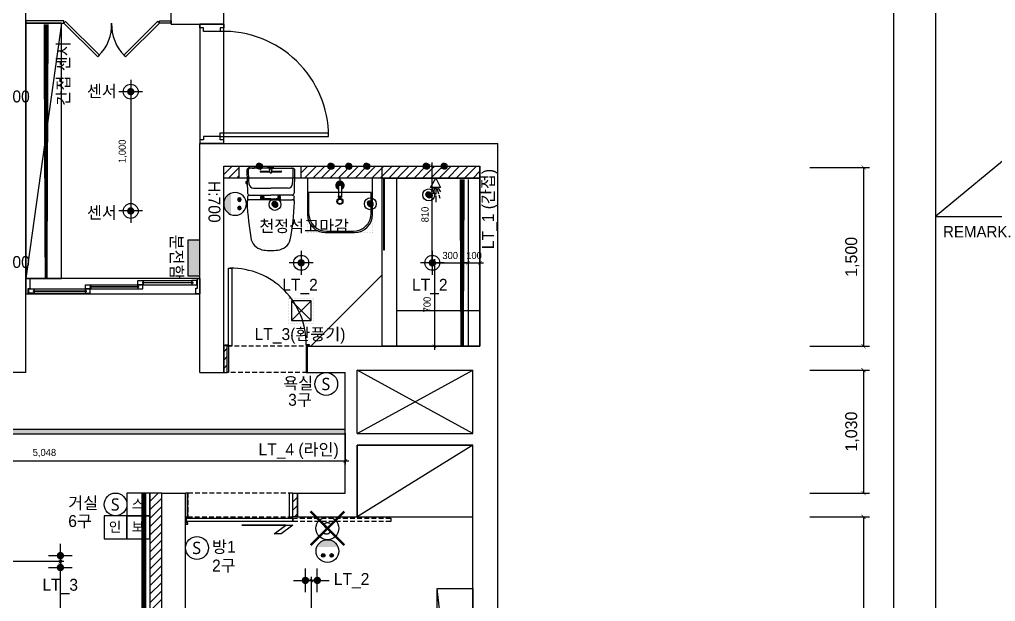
# Model space of a CAD drawing. Header units: inches. Extents: x 4374 to 164780, y 597 to 50243.
# Drawn here: x 37139 to 45326, y 25511 to 30390 of the extents above; entities that cross this region are included whole.
import ezdxf
from ezdxf.enums import TextEntityAlignment as Align

# ---------------------------------------------------------------- set-up
doc = ezdxf.new("R2010")
doc.units = ezdxf.units.IN
doc.header["$LTSCALE"] = 50
doc.header["$MEASUREMENT"] = 0
doc.header["$PDSIZE"] = 700.071425
for name, pattern in [('DH-HID2', [1.2, 0.8, -0.4]), ('DOT', [0.25, 0, -0.25]), ('HID', [2.5, 1.5, -1]), ('HIDDEN', [0.375, 0.25, -0.125])]:
    doc.linetypes.add(name, pattern=pattern)
for name, color, linetype in [('0-ELC TEXT', 7, 'Continuous'), ('03-WAL NEW', 3, 'Continuous'), ('06-FUR', 6, 'Continuous'), ('06-LIGHT', 4, 'Continuous'), ('07-DIM', 5, 'Continuous'), ('07-DIM WAL', 5, 'Continuous'), ('3.기호.계단선', 30, 'Continuous'), ('_LIBR', 4, 'Continuous'), ('BATH', 4, 'Continuous'), ('CO-BATH', 6, 'Continuous'), ('CO-DOOR', 8, 'Continuous'), ('F-SYM', 7, 'Continuous'), ('fin', 5, 'Continuous'), ('FORM(YOURNAME)-11', 1, 'Continuous'), ('HL', 6, 'HIDDEN'), ('Layer 1', 7, 'Continuous'), ('RC-LIGHT', 7, 'Continuous'), ('도면층2', 2, 'Continuous'), ('도면층4', 4, 'Continuous'), ('도면층5', 5, 'Continuous'), ('도면층8', 8, 'Continuous'), ('설비', 7, 'Continuous'), ('욕실설비', 3, 'Continuous')]:
    doc.layers.add(name, color=color, linetype=linetype)
doc.styles.add('HY 울릉도 L', font='')
doc.styles.get("Standard").update_dxf_attribs({"font": 'txt.shx', "bigfont": 'whgtxt.shx'})
doc.styles.add('YOURNAME', font='HY울릉도M.TTF')
doc.styles.add('마감재', font='stylu.ttf')
doc.styles.add('코레일둥고', font='Korail_Round_Gothic_Medium.ttf')
doc.styles.get('HY 울릉도 L').set_extended_font_data('HY울릉도L')
doc.linetypes.add('ZIGZAG', pattern='A,0.0001,-0.2,[131,ltypeshp.shx,S=0.2,R=0,X=-0.2,Y=0],-0.4,[131,ltypeshp.shx,S=0.2,R=180,X=0.2,Y=0],-0.2', length=0.8001)
doc.dimstyles.new('30', dxfattribs={"dimscale": 30, "dimtxt": 2, "dimasz": 1, "dimexe": 1, "dimexo": 1, "dimgap": 1, "dimtad": 1, "dimdec": 0, "dimrnd": 0.05, "dimdsep": 46, "dimlunit": 6, "dimtxsty": 'HY 울릉도 L', "dimblk": 'ARCHTICK', "dimcen": 2.5, "dimdle": 1, "dimclrd": 133, "dimclre": 133, "dimclrt": 30, "dimadec": 0, "dimazin": 0, "dimtfac": 1, "dimtdec": 0, "dimtix": 1, "dimtmove": 2, "dimatfit": 3, "dimldrblk": 'ARCHTICK', "dimfxl": 0, "dimlwd": -1, "dimlwe": -1, "dimarcsym": 0})
doc.dimstyles.new('벽치수 Copy of DIM-50', dxfattribs={"dimscale": 50, "dimtxt": 2, "dimasz": 0.7, "dimexe": 1, "dimexo": 1, "dimgap": 0.7, "dimtad": 1, "dimdec": 0, "dimzin": 1, "dimdsep": 46, "dimlunit": 6, "dimtxsty": '마감재', "dimblk": 'ARCHTICK', "dimcen": -0.09, "dimclrd": 256, "dimclre": 256, "dimclrt": 3, "dimadec": 0, "dimazin": 0, "dimtfac": 1, "dimtdec": 0, "dimtix": 1, "dimtmove": 2, "dimatfit": 0, "dimldrblk": 'ARCHTICK', "dimfxl": 0, "dimtolj": 1, "dimtzin": 0, "dimarcsym": 0})
pattern_1 = [(45, (21500, 9e-13), (-35.35534, 35.35534), [])]

# ---------------------------------------------------------------- blocks, each defined once
blk = doc.blocks.new('FORM-PLAN')
at = {"layer": 'Defpoints', "color": 158}
for p, q in [((1346, 54915), (1346, -2085)), ((10556, 41093), (1346, 33504))]:
    blk.add_line(p, q, dxfattribs=at)
blk.add_lwpolyline([(-69444, 53115), (-64, 53115), (-64, 1215), (-69444, 1215)], close=True, dxfattribs=at)
at = {"layer": 'FORM(YOURNAME)-11', "color": 14}
blk.add_line((1346, 33504), (10556, 33504), dxfattribs=at)
at = {"layer": 'FORM(YOURNAME)-11', "color": 14, "style": 'YOURNAME'}
blk.add_text('REMARK.', height=386.1, dxfattribs=at).set_placement((1603, 32989), align=Align.MIDDLE_LEFT)
at = {"layer": 'FORM(YOURNAME)-11', "color": 3, "style": 'YOURNAME'}
for tag, height, p in [('1', 450, (9905, 18188)), ('2', 450, (9905, 17544)), ('3', 450, (9905, 16257)), ('4', 450, (9905, 14326)), ('5', 515, (9905, 12009)), ('6', 515, (9905, 9757)), ('7', 515, (9905, 7504)), ('8', 515, (9905, 5252)), ('9', 515, (9905, 2999)), ('10', 515, (5655, 811)), ('11', 515, (9905, 747)), ('12', 515, (5655, -1441)), ('13', 515, (9905, -1441))]:
    blk.add_attdef(tag, text='', height=height, dxfattribs=at).set_placement(p, align=Align.MIDDLE_RIGHT)
blk = doc.blocks.new('*U576')
at = {"layer": 'F-SYM', "xscale": 0.2500000000000001, "yscale": 0.2500000000000001, "zscale": 0.2500000000000001}
blk.add_blockref('FORM-PLAN', (44485.5, 20363.8), dxfattribs=at)
blk = doc.blocks.new('_ArchTick')
at = {"color": 0, "linetype": 'ByBlock', "const_width": 0.15}
blk.add_lwpolyline([(-0.5, -0.5), (0.5, 0.5)], dxfattribs=at)
blk = doc.blocks.new('*D50')
at = {"layer": '07-DIM', "lineweight": -2}
for p, q in [((43769.4, 26220.1), (44269.4, 26220.1)), ((44219.4, 26220.1), (44219.4, 22920.1)), ((43769.4, 22920.1), (44269.4, 22920.1))]:
    blk.add_line(p, q, dxfattribs=at)
at = {"layer": 'Defpoints', "color": 0}
for p in [(43719.4, 26220.1), (43719.4, 22920.1), (44219.4, 22920.1)]:
    blk.add_point(p, dxfattribs=at)
at = {"layer": '07-DIM', "lineweight": -2, "xscale": 35, "yscale": 35, "zscale": 35}
for p, rotation in [((44219.4, 26220.1), 90), ((44219.4, 22920.1), 270)]:
    blk.add_blockref('_ArchTick', p, dxfattribs=dict(at, rotation=rotation))
at = {"layer": '07-DIM', "color": 3, "insert": (44125.1, 24570.1), "char_height": 100, "attachment_point": 5, "rotation": 90, "style": '마감재'}
blk.add_mtext('\\A1;3,300', dxfattribs=at)
blk = doc.blocks.new('*D51')
at = {"layer": '07-DIM', "lineweight": -2}
for p, q in [((43769.4, 29150.1), (44269.4, 29150.1)), ((44219.4, 29150.1), (44219.4, 27650.1)), ((43769.4, 27650.1), (44269.4, 27650.1))]:
    blk.add_line(p, q, dxfattribs=at)
at = {"layer": 'Defpoints', "color": 0}
for p in [(43719.4, 29150.1), (43719.4, 27650.1), (44219.4, 27650.1)]:
    blk.add_point(p, dxfattribs=at)
at = {"layer": '07-DIM', "lineweight": -2, "xscale": 35, "yscale": 35, "zscale": 35}
for p, rotation in [((44219.4, 29150.1), 90), ((44219.4, 27650.1), 270)]:
    blk.add_blockref('_ArchTick', p, dxfattribs=dict(at, rotation=rotation))
at = {"layer": '07-DIM', "color": 3, "insert": (44125.1, 28400.1), "char_height": 100, "attachment_point": 5, "rotation": 90, "style": '마감재'}
blk.add_mtext('\\A1;1,500', dxfattribs=at)
blk = doc.blocks.new('*D52')
at = {"layer": '07-DIM', "lineweight": -2}
for p, q in [((43769.4, 27450.1), (44269.4, 27450.1)), ((44219.4, 27450.1), (44219.4, 26420.1)), ((43769.4, 26420.1), (44269.4, 26420.1))]:
    blk.add_line(p, q, dxfattribs=at)
at = {"layer": 'Defpoints', "color": 0}
for p in [(43719.4, 27450.1), (43719.4, 26420.1), (44219.4, 26420.1)]:
    blk.add_point(p, dxfattribs=at)
at = {"layer": '07-DIM', "lineweight": -2, "xscale": 35, "yscale": 35, "zscale": 35}
for p, rotation in [((44219.4, 27450.1), 90), ((44219.4, 26420.1), 270)]:
    blk.add_blockref('_ArchTick', p, dxfattribs=dict(at, rotation=rotation))
at = {"layer": '07-DIM', "color": 3, "insert": (44125.1, 26935.1), "char_height": 100, "attachment_point": 5, "rotation": 90, "style": '마감재'}
blk.add_mtext('\\A1;1,030', dxfattribs=at)
blk = doc.blocks.new('floor')
h = blk.add_hatch()
h.set_pattern_fill('ANSI31', color=10)
h.set_pattern_definition([(45, (-930, 325), (-0.08838834765, 0.08838834765), [])])
edge = h.paths.add_edge_path()
edge.add_arc((-32469.4, 8487.2), 25, 0, 360)
h = blk.add_hatch()
h.set_pattern_fill('ANSI31', color=10)
h.set_pattern_definition([(45, (-180, 325), (-0.08838834765, 0.08838834765), [])])
edge = h.paths.add_edge_path()
edge.add_arc((-31719.4, 8487.2), 25, 0, 360)
h = blk.add_hatch()
h.set_pattern_fill('ANSI31', color=10)
h.set_pattern_definition([(45, (-30, 325), (-0.08838834765, 0.08838834765), [])])
edge = h.paths.add_edge_path()
edge.add_arc((-31569.4, 8487.2), 25, 0, 360)
h = blk.add_hatch()
h.set_pattern_fill('ANSI31', color=10)
h.set_pattern_definition([(45, (470, 325), (-0.08838834765, 0.08838834765), [])])
edge = h.paths.add_edge_path()
edge.add_arc((-31069.4, 8487.2), 25, 0, 360)
h = blk.add_hatch()
h.set_pattern_fill('ANSI31', color=10)
h.set_pattern_definition([(45, (620, 325), (-0.08838834765, 0.08838834765), [])])
edge = h.paths.add_edge_path()
edge.add_arc((-30919.4, 8487.2), 25, 0, 360)
h = blk.add_hatch()
h.set_pattern_fill('ANSI31', color=10)
h.set_pattern_definition([(45, (490, 85), (-0.08838834765, 0.08838834765), [])])
edge = h.paths.add_edge_path()
edge.add_arc((-31049.4, 8247.2), 25, 0, 360)
h = blk.add_hatch()
h.set_pattern_fill('ANSI31', color=10)
h.set_pattern_definition([(45, (-800, 5), (-0.08838834765, 0.08838834765), [])])
edge = h.paths.add_edge_path()
edge.add_arc((-32339.4, 8167.2), 25, 0, 360)
h = blk.add_hatch()
h.set_pattern_fill('ANSI31', color=10)
h.set_pattern_definition([(45, (0, 10), (-0.08838834765, 0.08838834765), [])])
edge = h.paths.add_edge_path()
edge.add_arc((-31539.4, 8172.2), 25, 0, 360)
at = {"color": 10}
for centre, radius in [((-32469.4, 8487.2), 25), ((-31719.4, 8487.2), 25), ((-31569.4, 8487.2), 25), ((-31069.4, 8487.2), 25), ((-30919.4, 8487.2), 25), ((-31049.4, 8247.2), 50), ((-32339.4, 8167.2), 50), ((-31539.4, 8172.2), 50)]:
    blk.add_circle(centre, radius, dxfattribs=at)
at = {"layer": 'Layer 1'}
blk.add_lwpolyline([(-34429.4, 7417.2), (-32969.4, 7417.2), (-32969.4, 7547.2), (-34429.4, 7547.2)], close=True, dxfattribs=at)
at = {"layer": '도면층2'}
for p, q in [((-34429.4, 6757.2), (-34429.4, 11347.2)), ((-33209.4, 9677.2), (-33209.4, 11347.2)), ((-32769.4, 9677.2), (-32769.4, 9877.2)), ((-33209.4, 9677.2), (-32769.4, 9677.2)), ((-32969.4, 8677.2), (-30469.4, 8677.2)), ((-32969.4, 6757.2), (-32969.4, 8677.2)), ((-30469.4, 2047.2), (-30469.4, 8677.2)), ((-32769.4, 6757.2), (-32769.4, 8487.2)), ((-32769.4, 8487.2), (-30619.4, 8487.2)), ((-30619.4, 6977.2), (-30619.4, 8487.2)), ((-32069.4, 6977.2), (-30619.4, 6977.2)), ((-32069.4, 6977.2), (-32069.4, 6757.2)), ((-34429.4, 6757.2), (-34629.4, 6757.2)), ((-32969.4, 6757.2), (-32769.4, 6757.2)), ((-32069.4, 6757.2), (-31749.4, 6757.2)), ((-31749.4, 5747.2), (-31749.4, 6757.2)), ((-31649.4, 6247.2), (-31649.4, 6777.2)), ((-31649.4, 6777.2), (-30679.4, 6777.2)), ((-30679.4, 6247.2), (-30679.4, 6777.2)), ((-31649.4, 6247.2), (-30679.4, 6247.2)), ((-31649.4, 5547.2), (-31649.4, 6147.2)), ((-31649.4, 6147.2), (-30679.4, 6147.2)), ((-30679.4, 2247.2), (-30679.4, 6147.2)), ((-33289.4, 1347.2), (-33289.4, 5747.2)), ((-33289.4, 5747.2), (-33089.4, 5747.2)), ((-33089.4, 1147.2), (-33089.4, 5747.2)), ((-32149.4, 5747.2), (-31749.4, 5747.2)), ((-32149.4, 5547.2), (-32149.4, 5747.2)), ((-32149.4, 5547.2), (-31649.4, 5547.2))]:
    blk.add_line(p, q, dxfattribs=at)
at = {"layer": '도면층4'}
for p, q in [((-32969.4, 9677.2), (-32969.4, 8677.2)), ((-32769.4, 9677.2), (-32969.4, 9677.2)), ((-32769.4, 8677.2), (-32769.4, 9677.2)), ((-32799.4, 8767.2), (-31889.9, 8767.2)), ((-32799.4, 8737.2), (-32799.4, 8767.2)), ((-31889.4, 8737.2), (-31889.4, 8767.2)), ((-32799.4, 8737.2), (-31889.4, 8737.2)), ((-32969.4, 8677.2), (-32769.4, 8677.2)), ((-32769.4, 8677.2), (-32969.4, 8677.2))]:
    blk.add_line(p, q, dxfattribs=at)
for points in [[(-32769.4, 9677.2), (-32769.4, 9647.2), (-32799.4, 9647.2), (-32799.4, 9617.2), (-32939.4, 9617.2), (-32939.4, 9647.2), (-32969.4, 9647.2), (-32969.4, 9677.2), (-32769.4, 9677.2)], [(-32769.4, 8677.2), (-32769.4, 8707.2), (-32799.4, 8707.2), (-32799.4, 8737.2), (-32939.4, 8737.2), (-32939.4, 8707.2), (-32969.4, 8707.2), (-32969.4, 8677.2), (-32769.4, 8677.2)]]:
    blk.add_lwpolyline(points, dxfattribs=at)
at = {"layer": '도면층5'}
blk.add_arc((-32770.9, 8736.7), 881, 0.03221, 91.85316, dxfattribs=at)
at = {"layer": '도면층8'}
for p, q in [((-31649.4, 6247.2), (-30679.4, 6777.2)), ((-30679.4, 6247.2), (-31649.4, 6777.2))]:
    blk.add_line(p, q, dxfattribs=at)
blk = doc.blocks.new('FFFR')
h = blk.add_hatch()
h.set_pattern_fill('ANSI31', color=30)
h.set_pattern_definition([(45, (45940.9141, 6664.45681), (-0.08838834765, 0.08838834765), [])])
edge = h.paths.add_edge_path()
edge.add_arc((14401.5, 14826.7), 25, 0, 360)
h = blk.add_hatch()
h.set_pattern_fill('ANSI31', color=30)
h.set_pattern_definition([(45, (46090.9141, 6664.45681), (-0.08838834765, 0.08838834765), [])])
edge = h.paths.add_edge_path()
edge.add_arc((14551.5, 14826.7), 25, 0, 360)
at = {"layer": '03-WAL NEW'}
h = blk.add_hatch(dxfattribs=at)
h.set_pattern_fill('_USER', color=8, scale=50, angle=45, pattern_type=0)
h.set_pattern_definition(pattern_1)
h.paths.add_polyline_path([(13631.5, 14826.7), (13501.5, 14826.7), (13501.5, 14726.7), (13631.5, 14726.7)])
h = blk.add_hatch(dxfattribs=at)
h.set_pattern_fill('_USER', color=8, scale=50, angle=45, pattern_type=0)
h.set_pattern_definition(pattern_1)
h.paths.add_polyline_path([(14151.5, 14826.7), (15651.5, 14826.7), (15651.5, 14726.7), (14151.5, 14726.7)])
h = blk.add_hatch(dxfattribs=at)
h.set_pattern_fill('_USER', color=8, scale=50, angle=45, pattern_type=0)
h.set_pattern_definition(pattern_1)
h.paths.add_polyline_path([(13501.5, 13096.7), (13531.5, 13096.7), (13531.5, 13319.7), (13501.5, 13319.7)])
h = blk.add_hatch(dxfattribs=at)
h.set_pattern_fill('_USER', color=8, scale=50, angle=45, pattern_type=0)
h.set_pattern_definition(pattern_1)
h.paths.add_polyline_path([(12981.5, 12086.7), (12881.5, 12086.7), (12881.5, 7831.7), (12981.5, 7831.7)])
h = blk.add_hatch(dxfattribs=at)
h.set_pattern_fill('_USER', color=8, scale=50, angle=45, pattern_type=0)
h.set_pattern_definition(pattern_1)
h.paths.add_polyline_path([(14081.5, 12086.7), (14121.5, 12086.7), (14121.5, 11886.7), (14081.5, 11886.7)])
at = {"color": 8}
blk.add_line((14476.5, 14726.7), (14476.5, 14661.7), dxfattribs=at)
at = {"color": 30}
for centre in [(14401.5, 14826.7), (14551.5, 14826.7)]:
    blk.add_circle(centre, 25, dxfattribs=at)
at = {"layer": '03-WAL NEW'}
for p, q in [((13501.5, 14726.7), (13501.5, 14826.7)), ((13631.5, 14726.7), (13631.5, 14826.7)), ((14151.5, 14726.7), (14151.5, 14826.7)), ((14831.5, 14726.7), (14831.5, 14826.7)), ((14951.5, 14726.7), (14951.5, 13316.7)), ((14831.5, 13916.7), (14231.5, 13316.7)), ((14951.5, 13616.7), (15651.5, 13616.7))]:
    blk.add_line(p, q, dxfattribs=at)
for points in [[(13501.5, 14826.7), (15651.5, 14826.7), (15651.5, 14726.7), (13501.5, 14726.7), (13501.5, 14826.7)], [(12981.5, 12086.7), (12881.5, 12086.7), (12881.5, 7831.7), (12981.5, 7831.7), (12981.5, 12086.7)]]:
    blk.add_lwpolyline(points, dxfattribs=at)
for points in [[(14831.5, 14726.7), (15651.5, 14726.7), (15651.5, 13316.7), (14831.5, 13316.7)], [(13501.5, 13096.7), (13531.5, 13096.7), (13531.5, 13319.7), (13501.5, 13319.7)], [(14081.5, 12086.7), (14121.5, 12086.7), (14121.5, 11886.7), (14081.5, 11886.7)]]:
    blk.add_lwpolyline(points, close=True, dxfattribs=at)
at = {"layer": '06-FUR', "color": 8}
for p, q in [((12141.5, 16026.7), (11841.5, 13886.7)), ((15591.5, 12486.7), (14621.5, 11886.7))]:
    blk.add_line(p, q, dxfattribs=at)
for points in [[(11841.5, 16026.7), (12161.5, 16026.7), (12161.5, 16046.7), (11841.5, 16046.7)], [(11841.5, 13886.7), (12141.5, 13886.7), (12141.5, 16026.7), (11841.5, 16026.7)], [(12444.4, 15743.8), (12161.5, 16026.7), (12175.7, 16040.8), (12458.5, 15758)], [(12678.7, 15743.8), (12961.5, 16026.7), (12947.4, 16040.8), (12664.6, 15758)], [(14621.5, 11886.7), (15591.5, 11886.7), (15591.5, 12486.7), (14621.5, 12486.7)]]:
    blk.add_lwpolyline(points, close=True, dxfattribs=at)
for points in [[(13061.5, 16026.7), (12961.5, 16026.7), (12961.5, 16046.7), (13061.5, 16046.7), (13061.5, 16026.7)], [(15591.5, 8641.7), (15291.5, 8641.7), (15291.5, 11286.7), (15591.5, 11286.7), (15591.5, 8641.7), (15291.5, 11286.7)]]:
    blk.add_lwpolyline(points, dxfattribs=at)
for centre, start, end in [((12197.1, 16012.3), 314.2144, 2.26248), ((12925.9, 16012.3), 177.73752, 225.7856)]:
    blk.add_arc(centre, 364.7, start, end, dxfattribs=at)
at = {"layer": '_LIBR', "linetype": 'Continuous'}
for points in [[(13540.5, 13319.7), (13540.5, 13971.7), (13570.5, 13971.7), (13570.5, 13319.7), (13540.5, 13319.7)], [(13540.5, 13319.7), (13510.5, 13319.7), (13510.5, 13328.7), (13540.5, 13328.7), (13540.5, 13319.7)], [(14192.5, 13319.7), (14222.5, 13319.7), (14222.5, 13328.7), (14192.5, 13328.7), (14192.5, 13319.7)]]:
    blk.add_lwpolyline(points, dxfattribs=at)
for points in [[(13531.5, 13319.7), (13540.5, 13319.7), (13540.5, 13096.7), (13531.5, 13096.7)], [(14201.5, 13319.7), (14192.5, 13319.7), (14192.5, 13096.7), (14201.5, 13096.7)]]:
    blk.add_lwpolyline(points, close=True, dxfattribs=at)
blk.add_arc((13563, 13342.1), 629.6, 358.78036, 90.6825, dxfattribs=at)
at = {"layer": 'BATH', "color": 8}
for p, q in [((15237.2, 14649.1), (15281.5, 14726.7)), ((15281.5, 14726.7), (15321.3, 14649.1)), ((15321.3, 14649.1), (15237.2, 14649.1)), ((15260, 14642.6), (15241.1, 14612.6)), ((15254.2, 14587.8), (15245.7, 14559.1)), ((15269.8, 14643.2), (15257.4, 14595)), ((15280.2, 14645.2), (15280.2, 14592.5)), ((15280.2, 14578), (15280.2, 14524.6)), ((15290.7, 14643.2), (15303.1, 14595)), ((15300.4, 14642.6), (15319.4, 14612.6)), ((15306.3, 14587.8), (15314.8, 14559.1))]:
    blk.add_line(p, q, dxfattribs=at)
blk.add_lwpolyline([(14841.5, 14726.7), (14841.5, 14126.7), (14851.5, 14126.7), (14851.5, 14726.7), (14841.5, 14726.7)], dxfattribs=at)
at = {"layer": 'CO-BATH', "color": 8}
for p, q in [((14204, 14726.7), (14204, 14421.7)), ((14749, 14726.7), (14204, 14726.7)), ((14464, 14666.7), (14464, 14576.2)), ((14489, 14666.7), (14489, 14576.2)), ((14749, 14421.7), (14749, 14726.7)), ((14214, 14606.7), (14214, 14431.7)), ((14739, 14606.7), (14214, 14606.7)), ((14463, 14576.2), (14463, 14571.2)), ((14463, 14576.2), (14490, 14576.2)), ((14490, 14576.2), (14490, 14571.2)), ((14739, 14431.7), (14739, 14606.7)), ((14462, 14571.2), (14462, 14566.2)), ((14462, 14571.2), (14491, 14571.2)), ((14462, 14566.2), (14491, 14566.2)), ((14491, 14571.2), (14491, 14566.2)), ((14354, 14271.7), (14599, 14271.7)), ((14364, 14281.7), (14589, 14281.7))]:
    blk.add_line(p, q, dxfattribs=at)
at = {"layer": 'CO-BATH', "color": 8, "linetype": 'DOT'}
blk.add_lwpolyline([(14204, 14271.7), (14749, 14271.7), (14749, 14726.7), (14204, 14726.7)], close=True, dxfattribs=at)
at = {"layer": 'CO-BATH', "color": 8}
for radius in [25, 20]:
    blk.add_circle((14476.5, 14531.7), radius, dxfattribs=at)
for centre, radius, start, end in [((14476.5, 14666.7), 35, 290.92481, 249.07514), ((14476.5, 14666.7), 30, 294.62429, 245.37566), ((14476.5, 14666.7), 25, 299.99998, 239.99998), ((14476.5, 14666.7), 18, 313.98294, 226.01701), ((14476.5, 14666.7), 12.5, 359.99998, 179.99998), ((14354, 14421.7), 150, 180, 270), ((14364, 14431.7), 150, 180, 270), ((14589, 14431.7), 150, 270, 0), ((14599, 14421.7), 150, 270, 0)]:
    blk.add_arc(centre, radius, start, end, dxfattribs=at)
at = {"layer": 'CO-DOOR', "color": 251, "linetype": 'DH-HID2'}
for points in [[(14201.5, 13096.7), (13531.5, 13096.7), (13531.5, 13319.7), (14201.5, 13319.7)], [(13199.5, 11886.7), (14081.5, 11886.7), (14081.5, 12086.7), (13199.5, 12086.7)]]:
    blk.add_lwpolyline(points, close=True, dxfattribs=at)
at = {"layer": 'CO-DOOR', "color": 7}
for points in [[(13181.5, 11826.7), (13199.5, 11826.7), (13199.5, 11836.7), (13190.5, 11836.7), (13190.5, 11886.7), (13199.5, 11886.7), (13199.5, 12086.7), (13181.5, 12086.7), (13181.5, 11826.7)], [(14081.5, 11886.7), (14081.5, 12086.7), (14051.5, 12086.7), (14051.5, 11886.7), (14081.5, 11886.7)]]:
    blk.add_lwpolyline(points, dxfattribs=at)
at = {"layer": 'CO-DOOR'}
blk.add_lwpolyline([(13190.5, 11876.7), (14081.5, 11876.7), (14081.5, 11846.7), (13190.5, 11846.7)], close=True, dxfattribs=at)
at = {"layer": 'CO-DOOR', "color": 8, "linetype": 'DH-HID2'}
blk.add_lwpolyline([(14081.5, 11876.7), (14902.5, 11876.7), (14902.5, 11846.7), (14081.5, 11846.7)], close=True, dxfattribs=at)
at = {"layer": 'CO-DOOR', "color": 1}
blk.add_lwpolyline([(13652.4, 11816.7), (14081.5, 11816.7), (13982.9, 11744.4), (13924.6, 11744.4), (14023.2, 11816.7), (13652.4, 11816.7)], close=True, dxfattribs=at)
at = {"layer": 'fin', "color": 8}
for p, q in [((13888.6, 14810.3), (13723.9, 14810.3)), ((13740.8, 14811.7), (13728.3, 14811.7)), ((13740.8, 14811.7), (13753.3, 14811.7)), ((13904.5, 14810.3), (14069.1, 14810.3)), ((13716.2, 14585.3), (13896.5, 14585.3)), ((13751.3, 14643.1), (13896.5, 14643.1)), ((14041.8, 14643.1), (13896.5, 14643.1)), ((14076.9, 14585.3), (13896.5, 14585.3)), ((13896.5, 14546), (13717.3, 14546)), ((13896.5, 14546), (14075.8, 14546))]:
    blk.add_line(p, q, dxfattribs=at)
for points in [[(13723.9, 14810.3), (13711.5, 14810.3, 0.421209), (13696.5, 14794.9), (13701.2, 14599.9, 0.001659)], [(14069.1, 14810.3), (14081.5, 14810.3, -0.421209), (14096.5, 14794.9), (14091.9, 14599.9, -0.001659)], [(13716.2, 14585.3, 0.371724), (13701.8, 14570.5, 0.003515), (13702.6, 14539.6, 0.320541)], [(14076.9, 14585.3, -0.371724), (14091.3, 14570.5, -0.003515), (14090.5, 14539.6, -0.320541)]]:
    blk.add_lwpolyline(points, format="xyb", dxfattribs=at)
for centre, radius, start, end in [((13728.3, 14826.7), 15, 180, 270), ((13753.3, 14826.7), 15, 270, 0), ((13723.9, 14794.3), 16, 90, 179.31159), ((14707.9, 14782.4), 1000, 179.31159, 185.94375), ((14069.1, 14794.3), 16, 0.68841, 90), ((13085.2, 14782.4), 1000, 354.05625, 0.68841), ((13753, 14683), 40, 185.94375, 267.51291), ((14040, 14683), 40, 272.48709, 354.05625), ((13716.2, 14600.3), 15, 181.36509, 270), ((14076.9, 14600.3), 15, 270, 358.63491), ((13717.3, 14526), 20, 90, 182.3333), ((15901.3, 14615), 2205.9, 182.3333, 190.60807), ((11891.7, 14615), 2205.9, 349.39193, 357.6667), ((14075.8, 14526), 20, 357.6667, 90), ((13852.3, 14248.3), 125.5, 198.2964, 263.42408), ((13940.8, 14248.3), 125.5, 276.57592, 341.7036), ((13896.5, 14525.3), 405.9, 261.69926, 270), ((13896.5, 14525.3), 405.9, 270, 278.30074)]:
    blk.add_arc(centre, radius, start, end, dxfattribs=at)
at = {"layer": 'HL', "color": 8, "linetype": 'Continuous'}
for p, q in [((13872.5, 14816.7), (13872.5, 14826.7)), ((13920.5, 14816.7), (13920.5, 14826.7)), ((13810, 14785.7), (13888, 14785.7)), ((13810, 14778.7), (13889.1, 14778.7)), ((13872.5, 14816.7), (13920.5, 14816.7)), ((13889.6, 14811.9), (13884.2, 14816.7)), ((13885.2, 14804.9), (13889.6, 14811.9)), ((13890.5, 14770.5), (13885.2, 14804.9)), ((13885.2, 14804.9), (13907.9, 14804.9)), ((13889.6, 14811.9), (13903.5, 14811.9)), ((13890.5, 14770.5), (13902.5, 14770.5)), ((13902.5, 14770.5), (13907.9, 14804.9)), ((13903.5, 14811.9), (13908.9, 14816.7)), ((13907.9, 14804.9), (13903.5, 14811.9)), ((13904, 14778.7), (13983, 14778.7)), ((13905, 14785.7), (13983, 14785.7)), ((13687.6, 14696.3), (13687.6, 14684.2)), ((13691.6, 14700.3), (13698.8, 14700.3)), ((13691.6, 14680.2), (13699.3, 14680.2)), ((13896.5, 14553), (13850.2, 14553)), ((13896.5, 14553), (13942.9, 14553))]:
    blk.add_line(p, q, dxfattribs=at)
for points in [[(13814, 14546), (13814, 14570.2, -0.414214), (13818, 14574.2), (13834.5, 14574.2, -0.414214), (13838.5, 14570.2), (13838.5, 14554.6), (13838.5, 14546)], [(13979.1, 14546), (13979.1, 14570.2, 0.414214), (13975.1, 14574.2), (13958.6, 14574.2, 0.414214), (13954.6, 14570.2), (13954.6, 14554.6), (13954.6, 14546)], [(13838.5, 14554.6), (13848.2, 14554.6, -0.414214), (13850.2, 14552.6), (13850.2, 14546)], [(13954.6, 14554.6), (13944.9, 14554.6, 0.414214), (13942.9, 14552.6), (13942.9, 14546)]]:
    blk.add_lwpolyline(points, format="xyb", dxfattribs=at)
for centre in [(13826.5, 14560.3), (13966.5, 14560.3)]:
    blk.add_circle(centre, 8, dxfattribs=at)
for centre, radius, start, end in [((13810, 14782.2), 3.5, 90, 270), ((13983, 14782.2), 3.5, 270, 90), ((13691.6, 14696.3), 4, 90, 180), ((13691.6, 14684.2), 4, 180, 270)]:
    blk.add_arc(centre, radius, start, end, dxfattribs=at)
at = {"layer": '도면층8'}
for p, q in [((13301.5, 13886.7), (11841.5, 13886.7)), ((12825.5, 13867.7), (13235.5, 13867.7)), ((11861.9, 13756.7), (13266.5, 13756.7)), ((11876.6, 13804.7), (11876.6, 13802.3)), ((11911.1, 13797.5), (12341.1, 13797.5)), ((11911.1, 13762.4), (12341.1, 13762.4)), ((12341.1, 13797.5), (12811.3, 13797.5)), ((12385.5, 13832.6), (12811.3, 13832.6)), ((12825.5, 13832.6), (13235.5, 13832.6))]:
    blk.add_line(p, q, dxfattribs=at)
for points in [[(11841.5, 13881.6), (11841.5, 13756.7), (11861.9, 13756.7), (11861.9, 13802.3), (11876.6, 13802.3), (11876.6, 13886.7), (11841.5, 13886.7), (11841.5, 13881.6)], [(12825.5, 13856.9), (12828.7, 13855.3), (12829.3, 13854.1), (12830, 13852.5)], [(12825.5, 13843.4), (12828.7, 13845), (12829.3, 13846.1), (12830, 13847.8)], [(13231, 13847.8), (12830, 13847.8), (12830, 13852.5), (13231, 13852.5), (13231, 13847.8), (13231, 13852.5)], [(13235.5, 13856.9), (13232.3, 13855.3), (13231.7, 13854.1), (13231, 13852.5)], [(13235.5, 13843.4), (13232.3, 13845), (13231.7, 13846.1), (13231, 13847.8)], [(13301.5, 13767.3), (13301.5, 13756.7), (13266.5, 13756.7), (13266.5, 13804.7), (13281.2, 13804.7), (13281.2, 13886.7), (13301.5, 13886.7), (13301.5, 13767.3)], [(12336.6, 13777.6), (11907, 13777.6), (11907, 13782.3), (12336.6, 13782.3), (12336.6, 13777.6), (12336.6, 13782.3)], [(11911.1, 13786.8), (11914.3, 13785.1), (11914.9, 13784), (11915.5, 13782.3)], [(11911.1, 13773.2), (11914.3, 13774.8), (11914.9, 13776), (11915.5, 13777.6)], [(12341.1, 13786.8), (12337.9, 13785.1), (12337.3, 13784), (12336.6, 13782.3)], [(12341.1, 13773.2), (12337.9, 13774.8), (12337.3, 13776), (12336.6, 13777.6)], [(12385.5, 13821.8), (12388.7, 13820.2), (12389.3, 13819.1), (12390, 13817.4)], [(12385.5, 13808.3), (12388.7, 13809.9), (12389.3, 13811.1), (12390, 13812.7)], [(12776.6, 13812.7), (12390, 13812.7), (12390, 13817.4), (12776.6, 13817.4), (12776.6, 13812.7), (12776.6, 13817.4)], [(12781.1, 13821.8), (12777.9, 13820.2), (12777.3, 13819.1), (12776.6, 13817.4)], [(12781.1, 13808.3), (12777.9, 13809.9), (12777.3, 13811.1), (12776.6, 13812.7)]]:
    blk.add_lwpolyline(points, dxfattribs=at)
for points in [[(12781.1, 13867.7), (12825.5, 13867.7), (12825.5, 13856), (12819, 13853.9), (12819, 13846.4), (12825.5, 13844.3), (12825.5, 13832.6), (12781.1, 13832.6)], [(13235.5, 13844.3), (13235.5, 13832.6), (13276.4, 13832.6), (13276.4, 13867.7), (13235.5, 13867.7), (13235.5, 13856), (13242, 13853.9), (13242, 13846.4)], [(11866.6, 13797.5), (11911.1, 13797.5), (11911.1, 13785.8), (11904.6, 13783.8), (11904.6, 13776.2), (11911.1, 13774.1), (11911.1, 13762.4), (11866.6, 13762.4)], [(12341.1, 13832.6), (12385.5, 13832.6), (12385.5, 13820.9), (12379, 13818.8), (12379, 13811.3), (12385.5, 13809.2), (12385.5, 13797.5), (12341.1, 13797.5)], [(12341.1, 13774.1), (12341.1, 13762.4), (12382, 13762.4), (12382, 13797.5), (12341.1, 13797.5), (12341.1, 13785.8), (12347.6, 13783.8), (12347.6, 13776.2)], [(12781.1, 13809.2), (12781.1, 13797.5), (12822, 13797.5), (12822, 13832.6), (12781.1, 13832.6), (12781.1, 13820.9), (12787.6, 13818.8), (12787.6, 13811.3)]]:
    blk.add_lwpolyline(points, close=True, dxfattribs=at)
at = {"layer": '욕실설비', "color": 8}
for p, q in [((15268, 14652.9), (15268, 14651.7)), ((15293, 14654.3), (15293, 14651.7))]:
    blk.add_line(p, q, dxfattribs=at)
at = {"layer": '06-FUR', "color": 8}
blk.add_blockref('floor', (46270.9, 6339.5), dxfattribs=at)
blk = doc.blocks.new('hallogen')
h = blk.add_hatch(color=256)
h.dxf.hatch_style = 1
edge = h.paths.add_edge_path()
edge.add_arc((48591.7, 60854.3), 31.2, 0, 360, ccw=False)
at = {"color": 1, "linetype": 'Continuous'}
for p, q in [((48591.7, 60954.3), (48591.7, 60754.3)), ((48691.7, 60854.3), (48491.7, 60854.3))]:
    blk.add_line(p, q, dxfattribs=at)
at = {"color": 4, "linetype": 'Continuous'}
blk.add_circle((48591.7, 60854.3), 62.5, dxfattribs=at)
blk = doc.blocks.new('*D65')
at = {"layer": '07-DIM WAL', "color": 133}
blk.add_line((38071.9, 29815.1), (38071.9, 28755.1), dxfattribs=at)
at = {"layer": 'Defpoints', "color": 0}
for p in [(38071.9, 29785.1), (38071.9, 28785.1), (38071.9, 28785.1)]:
    blk.add_point(p, dxfattribs=at)
at = {"layer": '07-DIM WAL', "color": 133, "xscale": 30, "yscale": 30, "zscale": 30}
for p, rotation in [((38071.9, 29785.1), 90), ((38071.9, 28785.1), 270)]:
    blk.add_blockref('_ArchTick', p, dxfattribs=dict(at, rotation=rotation))
at = {"layer": '07-DIM WAL', "color": 30, "insert": (38006, 29285.1), "char_height": 60, "attachment_point": 5, "rotation": 90, "style": 'HY 울릉도 L'}
blk.add_mtext('1,000', dxfattribs=at)
blk = doc.blocks.new('ghehrth')
at = {"layer": '06-LIGHT'}
h = blk.add_hatch(color=256, dxfattribs=at)
h.dxf.hatch_style = 1
edge = h.paths.add_edge_path()
edge.add_arc((74745, 23106.8), 31.2, 270, 630)
at = {"color": 1, "linetype": 'Continuous'}
for p, q in [((74745, 23006.8), (74745, 23206.8)), ((74645, 23106.8), (74845, 23106.8))]:
    blk.add_line(p, q, dxfattribs=at)
blk = doc.blocks.new('HEY')
at = {"layer": '06-LIGHT', "color": 1}
blk.add_lwpolyline([(66128.5, 14166.8), (66128.5, 14066.8), (66128.5, 14116.8), (66114.3, 14116.8)], dxfattribs=at)
at = {"layer": '06-LIGHT'}
for p in [(-8616.6, -8940), (-8616.6, -9040)]:
    blk.add_blockref('ghehrth', p, dxfattribs=at)
blk = doc.blocks.new('swich')
at = {"layer": '설비', "color": 140}
blk.add_circle((372828.6, -86554.1), 84, dxfattribs=at)
at = {"layer": '설비', "color": 140, "insert": (372858.7, -86509.1), "char_height": 90, "attachment_point": 3}
blk.add_mtext_dynamic_manual_height_columns('{\\fMalgun Gothic|b0|i0|c129|p50;S}', width=143.497, gutter_width=1, heights=[0], dxfattribs=at)
blk = doc.blocks.new('*D192')
at = {"layer": '07-DIM WAL', "color": 133}
blk.add_line((37481.9, 24315.1), (37481.9, 25875.1), dxfattribs=at)
at = {"layer": 'Defpoints', "color": 0}
for p in [(37481.9, 25845.1), (37481.9, 25845.1), (37481.9, 24345.1)]:
    blk.add_point(p, dxfattribs=at)
at = {"layer": '07-DIM WAL', "color": 133, "xscale": 30, "yscale": 30, "zscale": 30}
for p, rotation in [((37481.9, 25845.1), 90), ((37481.9, 24345.1), 270)]:
    blk.add_blockref('_ArchTick', p, dxfattribs=dict(at, rotation=rotation))
at = {"layer": '07-DIM WAL', "color": 30, "insert": (37416, 25095.1), "char_height": 60, "attachment_point": 5, "rotation": 90, "style": 'HY 울릉도 L'}
blk.add_mtext('1,500', dxfattribs=at)
blk = doc.blocks.new('*D256')
at = {"layer": '07-DIM WAL', "color": 133}
blk.add_line((39586.9, 25717.6), (39586.9, 24457.6), dxfattribs=at)
at = {"layer": 'Defpoints', "color": 0}
for p in [(39586.9, 25687.6), (39586.9, 24487.6), (39586.9, 24487.6)]:
    blk.add_point(p, dxfattribs=at)
at = {"layer": '07-DIM WAL', "color": 133, "xscale": 30, "yscale": 30, "zscale": 30}
for p, rotation in [((39586.9, 25687.6), 90), ((39586.9, 24487.6), 270)]:
    blk.add_blockref('_ArchTick', p, dxfattribs=dict(at, rotation=rotation))
at = {"layer": '07-DIM WAL', "color": 30, "insert": (39521, 25087.6), "char_height": 60, "attachment_point": 5, "rotation": 90, "style": 'HY 울릉도 L'}
blk.add_mtext('1,200', dxfattribs=at)
blk = doc.blocks.new('egoo')
at = {"layer": '설비'}
h = blk.add_hatch(color=140, dxfattribs=at)
edge = h.paths.add_edge_path()
edge.add_arc((1015645, 443434), 22.3, 0, 360)
h = blk.add_hatch(color=140, dxfattribs=at)
edge = h.paths.add_edge_path()
edge.add_arc((1015748, 443434), 22.3, 0, 360)
h = blk.add_hatch(color=140, dxfattribs=at)
edge = h.paths.add_edge_path()
edge.add_line((1015826, 443329), (1015567, 443329))
edge.add_ellipse((1015696, 443381), major_axis=(99, 99), ratio=1, start_angle=156.9578, end_angle=293.0422)
at = {"layer": '설비', "color": 140}
for centre, radius in [((1015696, 443381), 140), ((1015645, 443434), 22.3), ((1015748, 443434), 22.3)]:
    blk.add_circle(centre, radius, dxfattribs=at)
blk = doc.blocks.new('*D356')
at = {"layer": '07-DIM WAL', "color": 133}
blk.add_line((37511.9, 25845.1), (35451.9, 25845.1), dxfattribs=at)
at = {"layer": 'Defpoints', "color": 0}
for p in [(35481.9, 25845.1), (35481.9, 25845.1), (37481.9, 25845.1)]:
    blk.add_point(p, dxfattribs=at)
at = {"layer": '07-DIM WAL', "color": 133, "xscale": 30, "yscale": 30, "zscale": 30, "rotation": 180}
blk.add_blockref('_ArchTick', (35481.9, 25845.1), dxfattribs=at)
at = {"layer": '07-DIM WAL', "color": 133, "xscale": 30, "yscale": 30, "zscale": 30}
blk.add_blockref('_ArchTick', (37481.9, 25845.1), dxfattribs=at)
at = {"layer": '07-DIM WAL', "color": 30, "insert": (36481.9, 25911), "char_height": 60, "attachment_point": 5, "style": 'HY 울릉도 L'}
blk.add_mtext('2,000', dxfattribs=at)
blk = doc.blocks.new('*D361')
at = {"layer": '07-DIM WAL', "color": 133}
blk.add_line((40571.9, 28350.1), (40931.9, 28350.1), dxfattribs=at)
at = {"layer": 'Defpoints', "color": 0}
for p in [(40601.9, 28350.1), (40901.9, 28350.1), (40901.9, 28350.1)]:
    blk.add_point(p, dxfattribs=at)
at = {"layer": '07-DIM WAL', "color": 133, "xscale": 30, "yscale": 30, "zscale": 30, "rotation": 180}
blk.add_blockref('_ArchTick', (40601.9, 28350.1), dxfattribs=at)
at = {"layer": '07-DIM WAL', "color": 133, "xscale": 30, "yscale": 30, "zscale": 30}
blk.add_blockref('_ArchTick', (40901.9, 28350.1), dxfattribs=at)
at = {"layer": '07-DIM WAL', "color": 30, "insert": (40751.9, 28411.4), "char_height": 60, "attachment_point": 5, "style": 'HY 울릉도 L'}
blk.add_mtext('300', dxfattribs=at)
blk = doc.blocks.new('*D362')
at = {"layer": '07-DIM WAL', "color": 133}
for p, q in [((40901.9, 28350.1), (40871.9, 28350.1)), ((40901.9, 28350.1), (41001.9, 28350.1)), ((41001.9, 28350.1), (41031.9, 28350.1))]:
    blk.add_line(p, q, dxfattribs=at)
at = {"layer": 'Defpoints', "color": 0}
for p in [(40901.9, 28350.1), (41001.9, 28350.1), (41001.9, 28350.1)]:
    blk.add_point(p, dxfattribs=at)
at = {"layer": '07-DIM WAL', "color": 133, "xscale": 30, "yscale": 30, "zscale": 30}
blk.add_blockref('_ArchTick', (40901.9, 28350.1), dxfattribs=at)
at = {"layer": '07-DIM WAL', "color": 133, "xscale": 30, "yscale": 30, "zscale": 30, "rotation": 180}
blk.add_blockref('_ArchTick', (41001.9, 28350.1), dxfattribs=at)
at = {"layer": '07-DIM WAL', "color": 30, "insert": (40951.9, 28411.3), "char_height": 60, "attachment_point": 5, "style": 'HY 울릉도 L'}
blk.add_mtext('100', dxfattribs=at)
blk = doc.blocks.new('*D363')
at = {"layer": '07-DIM WAL', "color": 133}
blk.add_line((40601.9, 28320.1), (40601.9, 29190.1), dxfattribs=at)
at = {"layer": 'Defpoints', "color": 0}
for p in [(40601.9, 29160.1), (40601.9, 29160.1), (40601.9, 28350.1)]:
    blk.add_point(p, dxfattribs=at)
at = {"layer": '07-DIM WAL', "color": 133, "xscale": 30, "yscale": 30, "zscale": 30}
for p, rotation in [((40601.9, 29160.1), 90), ((40601.9, 28350.1), 270)]:
    blk.add_blockref('_ArchTick', p, dxfattribs=dict(at, rotation=rotation))
at = {"layer": '07-DIM WAL', "color": 30, "insert": (40540.6, 28755.1), "char_height": 60, "attachment_point": 5, "rotation": 90, "style": 'HY 울릉도 L'}
blk.add_mtext('810', dxfattribs=at)
blk = doc.blocks.new('*D364')
at = {"layer": '07-DIM WAL', "color": 133}
for p, q in [((40619.5, 28380.1), (40619.5, 27620.1)), ((40631.9, 28350.1), (40649.5, 28350.1)), ((40631.9, 27650.1), (40649.5, 27650.1))]:
    blk.add_line(p, q, dxfattribs=at)
at = {"layer": 'Defpoints', "color": 0}
for p in [(40601.9, 28350.1), (40601.9, 27650.1), (40619.5, 27650.1)]:
    blk.add_point(p, dxfattribs=at)
at = {"layer": '07-DIM WAL', "color": 133, "xscale": 30, "yscale": 30, "zscale": 30}
for p, rotation in [((40619.5, 28350.1), 90), ((40619.5, 27650.1), 270)]:
    blk.add_blockref('_ArchTick', p, dxfattribs=dict(at, rotation=rotation))
at = {"layer": '07-DIM WAL', "color": 30, "insert": (40558.2, 28000.1), "char_height": 60, "attachment_point": 5, "rotation": 90, "style": 'HY 울릉도 L'}
blk.add_mtext('700', dxfattribs=at)
blk = doc.blocks.new('redsw')
at = {"layer": '설비', "color": 10}
blk.add_circle((7664.9, 13842.4), 95.8, dxfattribs=at)
at = {"layer": '설비', "color": 10, "insert": (7699.3, 13893.7), "char_height": 102.679, "attachment_point": 3}
blk.add_mtext_dynamic_manual_height_columns('{\\fMalgun Gothic|b0|i0|c129|p50;S}', width=163.712, gutter_width=1.14, heights=[0], dxfattribs=at)
blk = doc.blocks.new('*D481')
at = {"color": 133}
for p, q in [((34823.9, 26887.6), (34823.9, 26658.6)), ((39871.9, 26922.6), (39871.9, 26658.6)), ((34793.9, 26688.6), (39901.9, 26688.6))]:
    blk.add_line(p, q, dxfattribs=at)
at = {"layer": 'Defpoints', "color": 0}
for p in [(39871.9, 26952.6), (34823.9, 26917.6), (39871.9, 26688.6)]:
    blk.add_point(p, dxfattribs=at)
at = {"color": 133, "xscale": 30, "yscale": 30, "zscale": 30, "rotation": 180}
blk.add_blockref('_ArchTick', (34823.9, 26688.6), dxfattribs=at)
at = {"color": 133, "xscale": 30, "yscale": 30, "zscale": 30}
blk.add_blockref('_ArchTick', (39871.9, 26688.6), dxfattribs=at)
at = {"color": 30, "insert": (37347.9, 26754.5), "char_height": 60, "attachment_point": 5, "style": 'HY 울릉도 L'}
blk.add_mtext('5,048', dxfattribs=at)

msp = doc.modelspace()

# ---------------------------------------------------------------- hatches: boundary and pattern name
at = {"layer": '06-LIGHT'}
h = msp.add_hatch(color=256, dxfattribs=at)
h.dxf.hatch_style = 1
h.paths.add_polyline_path([(34823.9, 32235.1), (34823.9, 26917.6), (39871.9, 26917.6), (39871.9, 26952.6), (34873.9, 26952.6), (34873.9, 32235.1)])
at = {"layer": '설비'}
h = msp.add_hatch(dxfattribs=at)
h.set_pattern_fill('DOTS', color=30)
h.set_pattern_definition([(0, (22919.477486, 12781.33708), (0.03125, 0.0625), [0, -0.0625])])
h.paths.add_polyline_path([(38651.9, 28240.1), (38651.9, 28540.1), (38551.9, 28540.1), (38551.9, 28240.1)])

# ---------------------------------------------------------------- linework, layer by layer
at = {"layer": '06-LIGHT'}
for points in [[(34823.9, 32235.1), (34823.9, 26917.6), (39871.9, 26917.6), (39871.9, 26952.6), (34873.9, 26952.6), (34873.9, 32235.1), (34838.9, 32235.1)], [(40901.9, 29050.1), (40901.9, 27650.1)]]:
    msp.add_lwpolyline(points, dxfattribs=at)
at = {"layer": '06-LIGHT', "color": 10, "linetype": 'HID'}
for points in [[(37361.9, 30350.1, 43.2, 25.2, 0), (37361.9, 28220.1, 43.2, 43.2, 0)], [(40851.9, 29050.1, 43.2, 30, 0), (40851.9, 27650.1, 43.2, 43.2, 0)]]:
    msp.add_lwpolyline(points, format="xyseb", dxfattribs=at)
at = {"layer": '06-LIGHT', "color": 30, "linetype": 'ZIGZAG', "const_width": 43.2}
msp.add_lwpolyline([(38181.9, 26420.1), (38181.9, 23495.1)], dxfattribs=at)
at = {"layer": '07-DIM WAL', "color": 10, "const_width": 20}
for points in [[(39863.4, 25982.8), (39580.5, 26265.7)], [(39863.4, 26265.7), (39580.5, 25982.8)]]:
    msp.add_lwpolyline(points, dxfattribs=at)
at = {"layer": '3.기호.계단선'}
for p, q in [((39419.4, 28032.6), (39584.4, 27867.6)), ((39419.4, 27867.6), (39584.4, 28032.6))]:
    msp.add_line(p, q, dxfattribs=at)
at = {"layer": '3.기호.계단선', "color": 8, "linetype": 'DOT'}
msp.add_lwpolyline([(39606.9, 27845.1), (39606.9, 28055.1), (39396.9, 28055.1), (39396.9, 27845.1)], close=True, dxfattribs=at)
at = {"layer": '3.기호.계단선'}
msp.add_lwpolyline([(39584.4, 27867.6), (39584.4, 28032.6), (39419.4, 28032.6), (39419.4, 27867.6)], close=True, dxfattribs=at)
at = {"layer": 'RC-LIGHT', "color": 140}
for points in [[(38040.3, 26228.4), (38231.9, 26228.4), (38231.9, 26420.1), (38040.3, 26420.1)], [(37848.6, 26036.7), (38040.3, 26036.7), (38040.3, 26228.4), (37848.6, 26228.4)], [(38040.3, 26036.7), (38231.9, 26036.7), (38231.9, 26228.4), (38040.3, 26228.4)]]:
    msp.add_lwpolyline(points, close=True, dxfattribs=at)
at = {"layer": '설비', "color": 30}
msp.add_lwpolyline([(38651.9, 28240.1), (38651.9, 28540.1), (38551.9, 28540.1), (38551.9, 28240.1)], close=True, dxfattribs=at)

# ---------------------------------------------------------------- block references
at = {"layer": '06-FUR'}
msp.add_blockref('*U576', (0, 0), dxfattribs=at)
at = {"layer": '06-LIGHT'}
for name, p in [('hallogen', (-10519.8, -31069.2)), ('hallogen', (-10519.8, -32069.2)), ('hallogen', (-9089.8, -32504.2)), ('hallogen', (-7989.8, -32504.2)), ('HEY', (-28646.5, 11728.3))]:
    msp.add_blockref(name, p, dxfattribs=at)
at = {"layer": '06-LIGHT', "xscale": -1, "rotation": 270}
msp.add_blockref('HEY', (25470.2, -40440.9), dxfattribs=at)
at = {"layer": '07-DIM WAL'}
msp.add_blockref('FFFR', (25350.4, 14333.4), dxfattribs=at)
at = {"layer": 'RC-LIGHT', "color": 140, "yscale": 0.6845238224412213, "zscale": 0.6845238224412213}
for p, xscale, rotation in [((-264557.4, -666423.6), -0.6845238224412213, 270), ((734990.4, 329437.7), 0.6845238224412213, 180)]:
    msp.add_blockref('egoo', p, dxfattribs=dict(at, xscale=xscale, rotation=rotation))
at = {"layer": '설비', "color": 140, "xscale": 1.140873015873041, "yscale": 1.140873015873041, "zscale": 1.140873015873041}
for p in [(-385638.2, 126081.4), (-387405.7, 125071.4), (-385628.2, 124871.4)]:
    msp.add_blockref('swich', p, dxfattribs=at)
at = {"layer": '설비'}
msp.add_blockref('redsw', (30962.8, 12117.5), dxfattribs=at)

# ---------------------------------------------------------------- texts
at = {"layer": '0-ELC TEXT', "style": '코레일둥고'}
msp.add_text('천정석고마감', height=100, dxfattribs=at).set_placement((39150.4, 28608.8))
at = {"layer": 'RC-LIGHT', "color": 140, "style": '코레일둥고'}
for s, p in [('스', (38080, 26370)), ('인', (37888.4, 26178.4)), ('보', (38080, 26178.4))]:
    msp.add_text(s, height=83.3, dxfattribs=at).set_placement(p, align=Align.TOP_LEFT)
at = {"layer": '설비', "color": 30, "style": '코레일둥고'}
for s, rotation, p in [('간접 센서', 90, (37456.3, 29668.6)), ('LT_1 (간접)', 90, (41018.8, 28465)), ('분전함', 270, (38507.6, 28587.1))]:
    msp.add_text(s, height=100, rotation=rotation, dxfattribs=at).set_placement(p, align=Align.TOP_LEFT)
for s, p in [('센서', (37704.5, 29839)), ('센서', (37704.5, 28821.2)), ('LT_2', (39342.9, 28216)), ('LT_2', (40431.6, 28216)), ('LT_3(환풍기)', (39111.4, 27802.5)), ('LT_4 (라인)', (39144.2, 26836.1)), ('LT_2', (39775.6, 25749.3)), ('LT_3', (37331.4, 25700.8))]:
    msp.add_text(s, height=100, dxfattribs=at).set_placement(p, align=Align.TOP_LEFT)
at = {"layer": '설비', "color": 140, "style": '코레일둥고'}
for s, p in [('H:1100', (36803.3, 29795.2)), ('H:1100', (36803.3, 28407)), ('욕실', (39351.2, 27390.5)), ('3구', (39392.5, 27251.6)), ('거실', (37547.8, 26386.8)), ('6구', (37547.8, 26235.1))]:
    msp.add_text(s, height=100, dxfattribs=at).set_placement(p, align=Align.TOP_LEFT)
msp.add_text('H:700', height=100, rotation=270, dxfattribs=at).set_placement((38824, 29036.5), align=Align.TOP_LEFT)
at = {"layer": '설비', "color": 10, "style": '코레일둥고'}
for s, p in [('방1', (38754.2, 26019)), ('2구', (38754.2, 25862))]:
    msp.add_text(s, height=100, dxfattribs=at).set_placement(p, align=Align.TOP_LEFT)

# ---------------------------------------------------------------- dimensions: what is measured, and where the dimension line sits
dim = msp.add_linear_dim(base=(39871.9, 26688.6), p1=(34823.9, 26917.6), p2=(39871.9, 26952.6), dimstyle='30', override={"dimfxl": 1.25})
dim.commit()
dim.dimension.update_dxf_attribs({"geometry": '*D481', "text_midpoint": (37347.9, 26754.5)})
at = {"layer": '07-DIM'}
for base, p1, p2, picture, middle in [((44219.4, 27650.1), (43719.4, 29150.1), (43719.4, 27650.1), '*D51', (44125.1, 28400.1)), ((44219.4, 26420.1), (43719.4, 27450.1), (43719.4, 26420.1), '*D52', (44125.1, 26935.1)), ((44219.4, 22920.1), (43719.4, 26220.1), (43719.4, 22920.1), '*D50', (44125.1, 24570.1))]:
    dim = msp.add_linear_dim(base=base, p1=p1, p2=p2, angle=90, dimstyle='벽치수 Copy of DIM-50', dxfattribs=at)
    dim.commit()
    dim.dimension.update_dxf_attribs({"geometry": picture, "text_midpoint": middle})
at = {"layer": '07-DIM WAL'}
for base, p1, p2, picture, middle in [((38071.9, 28785.1), (38071.9, 29785.1), (38071.9, 28785.1), '*D65', (38006, 29285.1)), ((40601.9, 29160.1), (40601.9, 28350.1), (40601.9, 29160.1), '*D363', (40540.6, 28755.1)), ((40619.5, 27650.1), (40601.9, 28350.1), (40601.9, 27650.1), '*D364', (40558.2, 28000.1)), ((37481.9, 25845.1), (37481.9, 24345.1), (37481.9, 25845.1), '*D192', (37416, 25095.1)), ((39586.9, 24487.6), (39586.9, 25687.6), (39586.9, 24487.6), '*D256', (39521, 25087.6))]:
    dim = msp.add_linear_dim(base=base, p1=p1, p2=p2, angle=90, dimstyle='30', override={"dimfxl": 1.25}, dxfattribs=at)
    dim.commit()
    dim.dimension.update_dxf_attribs({"geometry": picture, "text_midpoint": middle})
for base, p1, p2, picture, middle in [((40901.9, 28350.1), (40601.9, 28350.1), (40901.9, 28350.1), '*D361', (40751.9, 28411.4)), ((41001.9, 28350.1), (40901.9, 28350.1), (41001.9, 28350.1), '*D362', (40951.9, 28411.3)), ((35481.9, 25845.1), (37481.9, 25845.1), (35481.9, 25845.1), '*D356', (36481.9, 25911))]:
    dim = msp.add_linear_dim(base=base, p1=p1, p2=p2, dimstyle='30', override={"dimfxl": 1.25}, dxfattribs=at)
    dim.commit()
    dim.dimension.update_dxf_attribs({"geometry": picture, "text_midpoint": middle})

doc.saveas('drawing.dxf')
